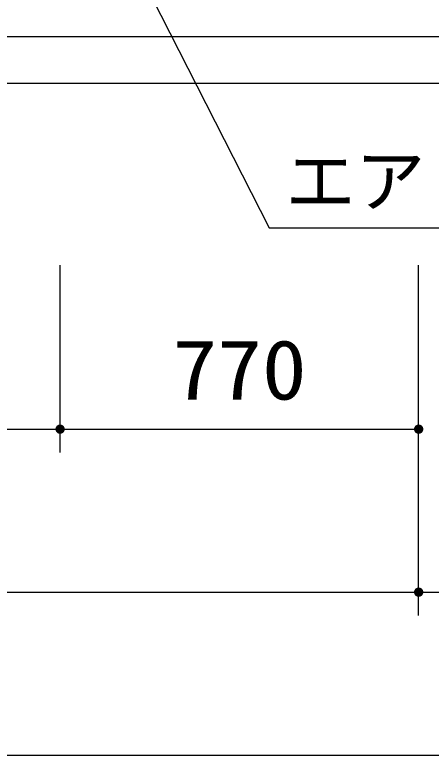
# Model space of a CAD drawing. Units: millimetres, scale not verified. Extents: x -14850 to 14850, y -10500 to 10500.
# Drawn here: x -7108 to -6214, y -6084 to -4495 of the extents above; entities that cross this region are included whole.
import ezdxf
from ezdxf.enums import TextEntityAlignment as Align

# ---------------------------------------------------------------- set-up
doc = ezdxf.new("R2010")
doc.units = ezdxf.units.MM
doc.header["$LTSCALE"] = 50
for name, color, linetype, lineweight in [('0-0_空気管', 3, 'Continuous', 25), ('0-1_機器', 2, 'Continuous', 25), ('0-3_製作', 5, 'Continuous', 25)]:
    doc.layers.add(name, color=color, linetype=linetype, lineweight=lineweight)
doc.styles.add('ＭＳ ゴシック', font='')
doc.styles.get('ＭＳ ゴシック').set_extended_font_data('MS Gothic')

msp = doc.modelspace()

# ---------------------------------------------------------------- linework, layer by layer
at = {"layer": '0-0_空気管'}
for p, q in [((-6939.6, -4211.1), (-6561.61, -4952.13)), ((-6561.61, -4952.13), (-5291.18, -4952.13))]:
    msp.add_line(p, q, dxfattribs=at)
at = {"layer": '0-1_機器'}
for p, q in [((-5470.89, -4541.96), (-10500.89, -4541.96)), ((-5470.89, -4641.96), (-10500.89, -4641.96))]:
    msp.add_line(p, q, dxfattribs=at)
at = {"layer": '0-3_製作', "color": 2}
for p, q in [((-7010.89, -5434.18), (-7010.89, -5032.11)), ((-6240.89, -5784.18), (-6240.89, -5032.11)), ((-7730.89, -5384.18), (-7010.89, -5384.18)), ((-7010.89, -5384.18), (-6240.89, -5384.18)), ((-10250.89, -5734.18), (-6240.89, -5734.18)), ((-6240.89, -5734.18), (-5620.89, -5734.18)), ((-10250.89, -6084.18), (-5620.89, -6084.18))]:
    msp.add_line(p, q, dxfattribs=at)
at = {"layer": '0-3_製作'}
for points in [[(-7020.87, -5383.56), (-7010.89, -5384.18), (-7020.89, -5384.18)], [(-7020.89, -5384.18), (-7013.98, -5393.7), (-7020.81, -5385.44)], [(-7020.89, -5384.18), (-7012.76, -5394.01), (-7013.98, -5393.7)], [(-7010.89, -5384.18), (-7012.76, -5394.01), (-7020.89, -5384.18)], [(-7020.71, -5382.31), (-7010.89, -5384.18), (-7020.87, -5383.56)], [(-7020.81, -5385.44), (-7015.15, -5393.23), (-7020.57, -5386.67)], [(-7020.81, -5385.44), (-7013.98, -5393.7), (-7015.15, -5393.23)], [(-7020.4, -5381.09), (-7010.89, -5384.18), (-7020.71, -5382.31)], [(-7020.57, -5386.67), (-7016.25, -5392.63), (-7020.19, -5387.87)], [(-7020.57, -5386.67), (-7015.15, -5393.23), (-7016.25, -5392.63)], [(-7019.94, -5379.93), (-7010.89, -5384.18), (-7020.4, -5381.09)], [(-7020.19, -5387.87), (-7017.26, -5391.89), (-7019.65, -5389)], [(-7020.19, -5387.87), (-7016.25, -5392.63), (-7017.26, -5391.89)], [(-7019.33, -5378.83), (-7010.89, -5384.18), (-7019.94, -5379.93)], [(-7018.59, -5377.81), (-7010.89, -5384.18), (-7019.33, -5378.83)], [(-7017.73, -5376.89), (-7010.89, -5384.18), (-7018.59, -5377.81)], [(-7016.77, -5376.09), (-7010.89, -5384.18), (-7017.73, -5376.89)], [(-7016.77, -5376.09), (-7010.89, -5374.18), (-7010.89, -5384.18)], [(-7015.71, -5375.42), (-7010.89, -5374.18), (-7016.77, -5376.09)], [(-7014.57, -5374.89), (-7010.89, -5374.18), (-7015.71, -5375.42)], [(-7013.38, -5374.5), (-7010.89, -5374.18), (-7014.57, -5374.89)], [(-7012.14, -5374.26), (-7010.89, -5374.18), (-7013.38, -5374.5)], [(-7010.89, -5384.18), (-7011.52, -5394.16), (-7012.76, -5394.01)], [(-7010.89, -5384.18), (-7010.89, -5394.18), (-7011.52, -5394.16)], [(-7010.89, -5374.18), (-7000.89, -5384.18), (-7010.89, -5384.18)], [(-7010.26, -5374.2), (-7000.89, -5384.18), (-7010.89, -5374.18)], [(-7010.89, -5384.18), (-7009.63, -5394.11), (-7010.89, -5394.18)], [(-7010.89, -5384.18), (-7008.4, -5393.87), (-7009.63, -5394.11)], [(-7010.89, -5384.18), (-7007.21, -5393.48), (-7008.4, -5393.87)], [(-7010.89, -5384.18), (-7006.07, -5392.95), (-7007.21, -5393.48)], [(-7010.89, -5384.18), (-7005.01, -5392.27), (-7006.07, -5392.95)], [(-7010.89, -5384.18), (-7004.04, -5391.47), (-7005.01, -5392.27)], [(-7000.89, -5384.18), (-7004.04, -5391.47), (-7010.89, -5384.18)], [(-7009.01, -5374.36), (-7000.89, -5384.18), (-7010.26, -5374.2)], [(-7007.8, -5374.67), (-7000.89, -5384.18), (-7009.01, -5374.36)], [(-7007.8, -5374.67), (-7000.97, -5382.93), (-7000.89, -5384.18)], [(-7006.63, -5375.14), (-7000.97, -5382.93), (-7007.8, -5374.67)], [(-7006.63, -5375.14), (-7001.2, -5381.7), (-7000.97, -5382.93)], [(-7005.53, -5375.74), (-7001.2, -5381.7), (-7006.63, -5375.14)], [(-7005.53, -5375.74), (-7001.59, -5380.5), (-7001.2, -5381.7)], [(-7004.51, -5376.48), (-7001.59, -5380.5), (-7005.53, -5375.74)], [(-7004.51, -5376.48), (-7002.13, -5379.37), (-7001.59, -5380.5)], [(-7003.6, -5377.34), (-7002.13, -5379.37), (-7004.51, -5376.48)], [(-7000.89, -5384.18), (-7003.18, -5390.56), (-7004.04, -5391.47)], [(-7003.6, -5377.34), (-7002.8, -5378.31), (-7002.13, -5379.37)], [(-7000.89, -5384.18), (-7002.45, -5389.54), (-7003.18, -5390.56)], [(-7000.89, -5384.18), (-7001.84, -5388.44), (-7002.45, -5389.54)], [(-7000.89, -5384.18), (-7001.38, -5387.27), (-7001.84, -5388.44)], [(-7000.89, -5384.18), (-7001.07, -5386.06), (-7001.38, -5387.27)], [(-7000.89, -5384.18), (-7000.91, -5384.81), (-7001.07, -5386.06)], [(-6250.87, -5383.56), (-6240.89, -5384.18), (-6250.89, -5384.18)], [(-6250.89, -5384.18), (-6242.76, -5394.01), (-6250.81, -5385.44)], [(-6250.89, -5384.18), (-6241.52, -5394.16), (-6242.76, -5394.01)], [(-6240.89, -5384.18), (-6241.52, -5394.16), (-6250.89, -5384.18)], [(-6250.71, -5382.31), (-6240.89, -5384.18), (-6250.87, -5383.56)], [(-6250.81, -5385.44), (-6243.98, -5393.7), (-6250.57, -5386.67)], [(-6250.81, -5385.44), (-6242.76, -5394.01), (-6243.98, -5393.7)], [(-6250.4, -5381.09), (-6240.89, -5384.18), (-6250.71, -5382.31)], [(-6250.57, -5386.67), (-6245.15, -5393.23), (-6250.19, -5387.87)], [(-6250.57, -5386.67), (-6243.98, -5393.7), (-6245.15, -5393.23)], [(-6249.94, -5379.93), (-6240.89, -5384.18), (-6250.4, -5381.09)], [(-6250.19, -5387.87), (-6246.25, -5392.63), (-6249.65, -5389)], [(-6250.19, -5387.87), (-6245.15, -5393.23), (-6246.25, -5392.63)], [(-6249.33, -5378.83), (-6240.89, -5384.18), (-6249.94, -5379.93)], [(-6248.59, -5377.81), (-6240.89, -5384.18), (-6249.33, -5378.83)], [(-6247.73, -5376.89), (-6240.89, -5384.18), (-6248.59, -5377.81)], [(-6246.77, -5376.09), (-6240.89, -5384.18), (-6247.73, -5376.89)], [(-6246.77, -5376.09), (-6240.89, -5374.18), (-6240.89, -5384.18)], [(-6245.71, -5375.42), (-6240.89, -5374.18), (-6246.77, -5376.09)], [(-6244.57, -5374.89), (-6240.89, -5374.18), (-6245.71, -5375.42)], [(-6243.38, -5374.5), (-6240.89, -5374.18), (-6244.57, -5374.89)], [(-6242.14, -5374.26), (-6240.89, -5374.18), (-6243.38, -5374.5)], [(-6240.89, -5384.18), (-6240.89, -5394.18), (-6241.52, -5394.16)], [(-6240.89, -5374.18), (-6230.89, -5384.18), (-6240.89, -5384.18)], [(-6240.26, -5374.2), (-6230.89, -5384.18), (-6240.89, -5374.18)], [(-6240.89, -5384.18), (-6239.64, -5394.11), (-6240.89, -5394.18)], [(-6240.89, -5384.18), (-6238.4, -5393.87), (-6239.64, -5394.11)], [(-6240.89, -5384.18), (-6237.21, -5393.48), (-6238.4, -5393.87)], [(-6240.89, -5384.18), (-6236.07, -5392.95), (-6237.21, -5393.48)], [(-6240.89, -5384.18), (-6235.01, -5392.27), (-6236.07, -5392.95)], [(-6240.89, -5384.18), (-6234.04, -5391.47), (-6235.01, -5392.27)], [(-6230.89, -5384.18), (-6234.04, -5391.47), (-6240.89, -5384.18)], [(-6239.01, -5374.36), (-6230.89, -5384.18), (-6240.26, -5374.2)], [(-6239.01, -5374.36), (-6230.97, -5382.93), (-6230.89, -5384.18)], [(-6237.8, -5374.67), (-6230.97, -5382.93), (-6239.01, -5374.36)], [(-6237.8, -5374.67), (-6231.2, -5381.7), (-6230.97, -5382.93)], [(-6236.63, -5375.14), (-6231.2, -5381.7), (-6237.8, -5374.67)], [(-6236.63, -5375.14), (-6231.59, -5380.5), (-6231.2, -5381.7)], [(-6235.53, -5375.74), (-6231.59, -5380.5), (-6236.63, -5375.14)], [(-6235.53, -5375.74), (-6232.13, -5379.37), (-6231.59, -5380.5)], [(-6234.51, -5376.48), (-6232.13, -5379.37), (-6235.53, -5375.74)], [(-6234.51, -5376.48), (-6232.8, -5378.31), (-6232.13, -5379.37)], [(-6233.6, -5377.34), (-6232.8, -5378.31), (-6234.51, -5376.48)], [(-6230.89, -5384.18), (-6233.18, -5390.56), (-6234.04, -5391.47)], [(-6230.89, -5384.18), (-6232.45, -5389.54), (-6233.18, -5390.56)], [(-6230.89, -5384.18), (-6231.84, -5388.44), (-6232.45, -5389.54)], [(-6230.89, -5384.18), (-6231.38, -5387.27), (-6231.84, -5388.44)], [(-6230.89, -5384.18), (-6231.07, -5386.06), (-6231.38, -5387.27)], [(-6230.89, -5384.18), (-6230.91, -5384.81), (-6231.07, -5386.06)], [(-7019.65, -5389), (-7018.18, -5391.03), (-7018.98, -5390.06)], [(-7019.65, -5389), (-7017.26, -5391.89), (-7018.18, -5391.03)], [(-6249.65, -5389), (-6247.26, -5391.89), (-6248.98, -5390.06)], [(-6249.65, -5389), (-6246.25, -5392.63), (-6247.26, -5391.89)], [(-6248.98, -5390.06), (-6247.26, -5391.89), (-6248.18, -5391.03)], [(-6250.87, -5733.56), (-6240.89, -5734.18), (-6250.89, -5734.18)], [(-6250.89, -5734.18), (-6242.76, -5744.01), (-6250.81, -5735.44)], [(-6250.89, -5734.18), (-6241.52, -5744.16), (-6242.76, -5744.01)], [(-6240.89, -5734.18), (-6241.52, -5744.16), (-6250.89, -5734.18)], [(-6250.71, -5732.31), (-6240.89, -5734.18), (-6250.87, -5733.56)], [(-6250.81, -5735.44), (-6243.98, -5743.7), (-6250.57, -5736.67)], [(-6250.81, -5735.44), (-6242.76, -5744.01), (-6243.98, -5743.7)], [(-6250.4, -5731.09), (-6240.89, -5734.18), (-6250.71, -5732.31)], [(-6250.57, -5736.67), (-6245.15, -5743.23), (-6250.19, -5737.87)], [(-6250.57, -5736.67), (-6243.98, -5743.7), (-6245.15, -5743.23)], [(-6249.94, -5729.93), (-6240.89, -5734.18), (-6250.4, -5731.09)], [(-6250.19, -5737.87), (-6246.25, -5742.63), (-6249.65, -5739)], [(-6250.19, -5737.87), (-6245.15, -5743.23), (-6246.25, -5742.63)], [(-6249.33, -5728.83), (-6240.89, -5734.18), (-6249.94, -5729.93)], [(-6248.59, -5727.81), (-6240.89, -5734.18), (-6249.33, -5728.83)], [(-6247.73, -5726.89), (-6240.89, -5734.18), (-6248.59, -5727.81)], [(-6246.77, -5726.09), (-6240.89, -5734.18), (-6247.73, -5726.89)], [(-6246.77, -5726.09), (-6240.89, -5724.18), (-6240.89, -5734.18)], [(-6245.71, -5725.42), (-6240.89, -5724.18), (-6246.77, -5726.09)], [(-6244.57, -5724.89), (-6240.89, -5724.18), (-6245.71, -5725.42)], [(-6243.38, -5724.5), (-6240.89, -5724.18), (-6244.57, -5724.89)], [(-6242.14, -5724.26), (-6240.89, -5724.18), (-6243.38, -5724.5)], [(-6240.89, -5734.18), (-6240.89, -5744.18), (-6241.52, -5744.16)], [(-6240.89, -5724.18), (-6230.89, -5734.18), (-6240.89, -5734.18)], [(-6240.26, -5724.2), (-6230.89, -5734.18), (-6240.89, -5724.18)], [(-6240.89, -5734.18), (-6239.64, -5744.11), (-6240.89, -5744.18)], [(-6240.89, -5734.18), (-6238.4, -5743.87), (-6239.64, -5744.11)], [(-6240.89, -5734.18), (-6237.21, -5743.48), (-6238.4, -5743.87)], [(-6240.89, -5734.18), (-6236.07, -5742.95), (-6237.21, -5743.48)], [(-6240.89, -5734.18), (-6235.01, -5742.27), (-6236.07, -5742.95)], [(-6240.89, -5734.18), (-6234.04, -5741.47), (-6235.01, -5742.27)], [(-6230.89, -5734.18), (-6234.04, -5741.47), (-6240.89, -5734.18)], [(-6239.01, -5724.36), (-6230.89, -5734.18), (-6240.26, -5724.2)], [(-6239.01, -5724.36), (-6230.97, -5732.93), (-6230.89, -5734.18)], [(-6237.8, -5724.67), (-6230.97, -5732.93), (-6239.01, -5724.36)], [(-6237.8, -5724.67), (-6231.2, -5731.7), (-6230.97, -5732.93)], [(-6236.63, -5725.14), (-6231.2, -5731.7), (-6237.8, -5724.67)], [(-6236.63, -5725.14), (-6231.59, -5730.5), (-6231.2, -5731.7)], [(-6235.53, -5725.74), (-6231.59, -5730.5), (-6236.63, -5725.14)], [(-6235.53, -5725.74), (-6232.13, -5729.37), (-6231.59, -5730.5)], [(-6234.51, -5726.48), (-6232.13, -5729.37), (-6235.53, -5725.74)], [(-6234.51, -5726.48), (-6232.8, -5728.31), (-6232.13, -5729.37)], [(-6233.6, -5727.34), (-6232.8, -5728.31), (-6234.51, -5726.48)], [(-6230.89, -5734.18), (-6233.18, -5740.56), (-6234.04, -5741.47)], [(-6230.89, -5734.18), (-6232.45, -5739.54), (-6233.18, -5740.56)], [(-6230.89, -5734.18), (-6231.84, -5738.44), (-6232.45, -5739.54)], [(-6230.89, -5734.18), (-6231.38, -5737.27), (-6231.84, -5738.44)], [(-6230.89, -5734.18), (-6231.07, -5736.06), (-6231.38, -5737.27)], [(-6230.89, -5734.18), (-6230.91, -5734.81), (-6231.07, -5736.06)], [(-6249.65, -5739), (-6247.26, -5741.89), (-6248.98, -5740.06)], [(-6249.65, -5739), (-6246.25, -5742.63), (-6247.26, -5741.89)], [(-6248.98, -5740.06), (-6247.26, -5741.89), (-6248.18, -5741.03)]]:
    msp.add_solid(points, dxfattribs=at)

# ---------------------------------------------------------------- texts
at = {"layer": '0-0_空気管', "color": 4, "style": 'ＭＳ ゴシック'}
msp.add_text('エアリフトポンプ', height=110, dxfattribs=at).set_placement((-6526.82, -4938.71), align=Align.BOTTOM_LEFT)
at = {"layer": '0-3_製作', "color": 4, "style": 'ＭＳ ゴシック', "width": 1.1}
msp.add_text('770', height=128.4, dxfattribs=at).set_placement((-6769.64, -5359.18), align=Align.BOTTOM_LEFT)

doc.saveas('drawing.dxf')
